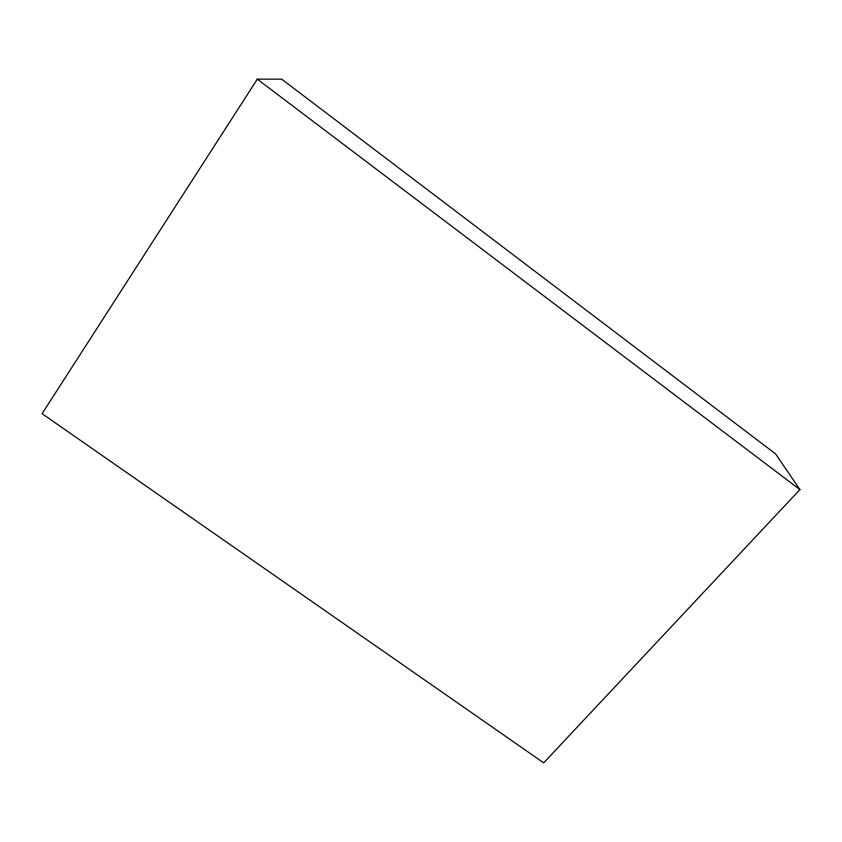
<?xml version="1.0" encoding="UTF-8"?>
<svg xmlns="http://www.w3.org/2000/svg" width="842" height="842" viewBox="0 0 842 842"><rect width="100%" height="100%" fill="white"/><g stroke="black" fill="none" stroke-linecap="round" stroke-linejoin="round"><path stroke-width="1.26" d="M257.305 79.148L42.1 413.675L543.7 762.852L799.9 489.602L775.629 453.922L281.691 79.148L257.305 79.148L799.9 489.602"/></g></svg>
